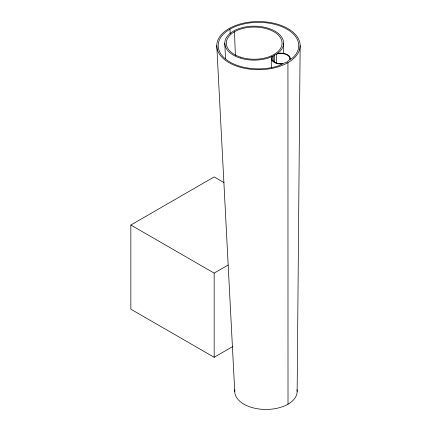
<?xml version="1.0" encoding="UTF-8"?>
<svg xmlns="http://www.w3.org/2000/svg" width="431" height="431" viewBox="0 0 431 431"><rect width="100%" height="100%" fill="white"/><g stroke="black" fill="none" stroke-linecap="round" stroke-linejoin="round"><path stroke-width="0.65" d="M283.555 53.918L283.598 43.154M297.148 391.44L300.148 45.616A41.688 24.066 0 0 0 237.616 24.777A41.688 24.066 0 0 0 237.616 66.46A41.688 24.066 0 0 0 300.148 45.616M273.238 56.008L276.46 54.15A8.809 5.086 0 0 1 286.227 54.521A8.809 5.086 0 0 1 289.373 59.871L286.944 62.064L283.145 63.465A8.809 5.086 0 0 1 273.879 61.649A8.809 5.086 0 0 1 273.238 56.008L273.238 61.391M232.805 346.524L214.164 357.283L130.852 309.189L130.852 225.014L214.164 176.92L224.066 182.636M130.852 225.014L214.164 273.114L228.144 265.038M216.771 45.616L234.744 391.44M224.793 43.154L225.499 58.621M229.976 29.173L230.17 33.871M234.486 31.775L235.358 55.308M287.935 62.635L288.01 404.176M276.46 54.15L276.46 62.888M274.639 54.958L274.639 62.35M271.401 58.551L271.401 67.963M214.164 273.114L214.164 357.283M296.997 389.672A31.199 18.01 0 0 1 265.949 409.45A31.199 18.01 0 0 1 234.895 389.672M290.332 58.551L290.063 59.715L293.349 57.248A40.282 23.258 0 0 0 265.453 22.714A40.282 23.258 0 0 0 218.786 49.657A40.282 23.258 0 0 0 278.604 65.76L282.876 63.863L280.867 64.02A9.466 5.463 0 0 1 271.724 57.14L272.29 56.353L268.896 57.856A29.4 16.976 0 0 1 225.241 46.101A29.4 16.976 0 0 1 259.3 26.436A29.4 16.976 0 0 1 279.66 51.645L277.052 53.6L278.415 53.277A9.466 5.463 0 0 1 290.332 58.551M240.256 57.091A27.875 16.092 0 0 0 282.073 43.154A27.875 16.092 0 0 0 240.256 29.216A27.875 16.092 0 0 0 240.256 57.091"/></g></svg>
